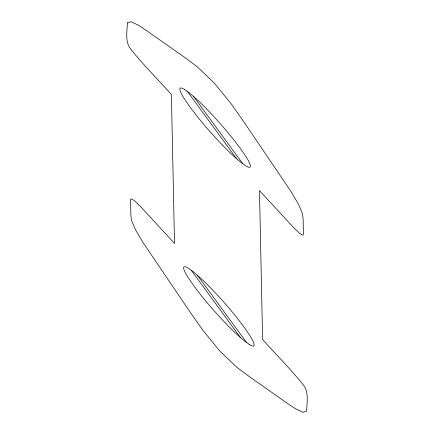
<?xml version="1.0" encoding="UTF-8"?>
<svg xmlns="http://www.w3.org/2000/svg" width="434" height="434" viewBox="0 0 434 434"><rect width="100%" height="100%" fill="white"/><g stroke="black" fill="none" stroke-linecap="round" stroke-linejoin="round"><path stroke-width="0.65" d="M184.51 89.409L190.065 93.462L197.329 99.842A53.219 6.635 48.5 0 1 232.564 138.256L239.893 147.788L245.541 155.952A51.521 6.423 48.5 0 1 245.747 165.88L240.192 161.833L232.928 155.453A53.219 6.635 48.5 0 1 197.692 117.034L190.363 107.502L184.716 99.343A51.521 6.423 48.5 0 1 184.51 89.409M249.49 344.591L243.935 340.538L236.671 334.158A53.219 6.635 48.5 0 1 201.436 295.744L194.107 286.212L188.459 278.048A51.521 6.423 48.5 0 1 188.253 268.12L193.808 272.167L201.072 278.547A53.219 6.635 48.5 0 1 236.308 316.966L243.637 326.498L249.284 334.657A51.521 6.423 48.5 0 1 249.49 344.591M193.7 96.652L242.79 163.726M187.466 91.569L236.557 158.643M197.443 275.357L246.534 342.431M191.21 270.274L240.3 337.348M127.368 22.828C127.2 31.682 124.726 42.055 130.965 49.438C143.573 65.214 157.998 79.422 171.397 94.52L174.517 243.441L140.692 206.682L134.128 200.405L130.981 198.788L130.58 200.383L130.889 215.275L131.502 220.222L135.316 229.429L143.063 242.584L188.936 310.386L202.727 330.09L219.805 350.998L236.79 367.235L250.375 377.368L286.961 403.04L295.489 408.774L303.035 412.3L306.632 411.172C306.8 402.318 309.274 391.945 303.035 384.562C290.427 368.786 276.002 354.578 262.603 339.48L259.483 190.559L293.308 227.318L299.872 233.595L303.019 235.212L303.42 233.617L303.111 218.725L302.498 213.778L298.684 204.571L290.937 191.416L245.064 123.614L231.273 103.91L214.195 83.002L197.21 66.765L183.625 56.632L147.039 30.96L138.511 25.226L130.965 21.7L127.368 22.828"/></g></svg>
